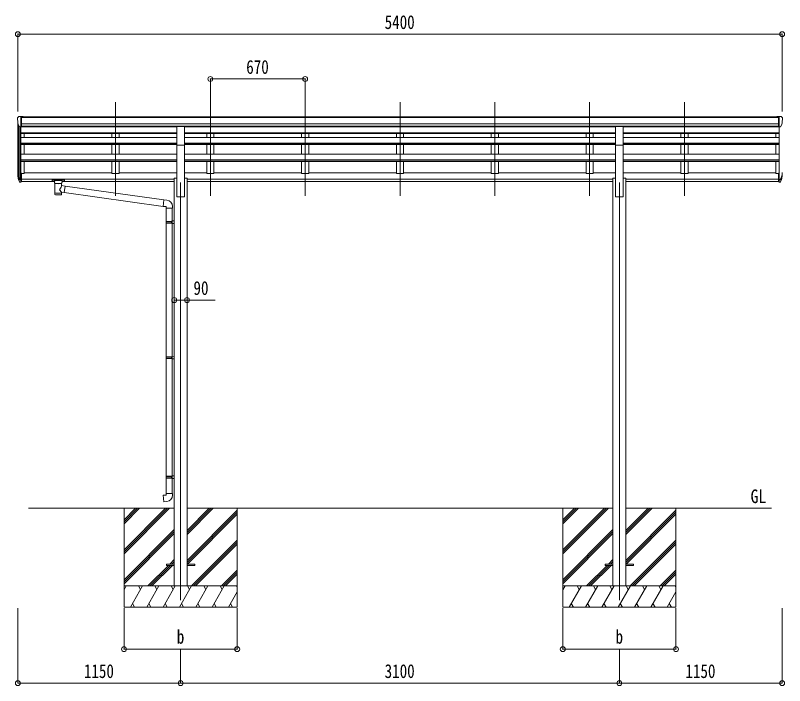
# Model space of a CAD drawing. Units: millimetres at full size. Extents: x -9783 to 33612, y -6828 to 11398.
# Drawn here: x 21190 to 26625, y -3952 to 783 of the extents above; entities that cross this region are included whole.
import ezdxf
from ezdxf.enums import TextEntityAlignment as Align

# ---------------------------------------------------------------- set-up
doc = ezdxf.new("R2010")
doc.units = ezdxf.units.MM
doc.header["$LTSCALE"] = 35
doc.header["$PDMODE"] = 32
doc.header["$PDSIZE"] = 35
for name, color, linetype, lineweight in [('0-0_0', 7, 'Continuous', 9), ('0-1_本体', 4, 'Continuous', 9), ('0-2_部品', 7, 'Continuous', 9), ('0-8_PARTS2', 6, 'Continuous', 9), ('0-A_寸法', 6, 'Continuous', 9)]:
    doc.layers.add(name, color=color, linetype=linetype, lineweight=lineweight)
doc.styles.add('ＭＳ ゴシック', font='')
doc.styles.get('ＭＳ ゴシック').set_extended_font_data('MS Gothic')

msp = doc.modelspace()

# ---------------------------------------------------------------- linework, layer by layer
at = {"layer": '0-0_0'}
for p, q in [((21281.61, -2698.21), (22312.41, -2698.21)), ((21957.61, -2698.21), (21957.61, -3398.21)), ((21957.61, -2992.38), (22251.79, -2698.21)), ((21957.61, -3006.52), (22265.93, -2698.21)), ((21957.61, -3020.67), (22280.07, -2698.21)), ((21957.61, -2808.54), (22067.94, -2698.21)), ((21957.61, -2794.39), (22053.8, -2698.21)), ((21957.61, -2780.25), (22039.66, -2698.21)), ((22402.81, -2883.84), (22588.44, -2698.21)), ((22402.81, -2869.69), (22574.3, -2698.21)), ((22402.81, -2855.55), (22560.16, -2698.21)), ((22402.81, -2698.21), (25412.41, -2698.21)), ((22402.81, -3067.68), (22757.61, -2712.89)), ((22757.61, -2698.21), (22757.61, -3398.21)), ((25057.61, -2698.21), (25057.61, -3398.21)), ((25057.61, -2992.38), (25351.79, -2698.21)), ((25057.61, -3006.52), (25365.93, -2698.21)), ((25057.61, -3020.67), (25380.07, -2698.21)), ((25057.61, -2808.54), (25167.94, -2698.21)), ((25057.61, -2794.39), (25153.8, -2698.21)), ((25057.61, -2780.25), (25139.66, -2698.21)), ((25502.81, -2698.21), (26533.61, -2698.21)), ((25502.81, -2883.84), (25688.44, -2698.21)), ((25502.81, -2869.69), (25674.3, -2698.21)), ((25502.81, -2855.55), (25660.16, -2698.21)), ((25502.81, -3067.68), (25857.61, -2712.89)), ((25857.61, -2698.21), (25857.61, -3398.21)), ((22402.81, -3081.82), (22757.61, -2727.03)), ((22405.07, -3093.71), (22757.61, -2741.17)), ((25502.81, -3081.82), (25857.61, -2727.03)), ((25505.07, -3093.71), (25857.61, -2741.17)), ((21957.61, -3204.51), (22312.41, -2849.72)), ((21957.61, -3218.66), (22312.41, -2863.86)), ((21957.61, -3232.8), (22312.41, -2878)), ((25057.61, -3204.51), (25412.41, -2849.72)), ((25057.61, -3218.66), (25412.41, -2863.86)), ((25057.61, -3232.8), (25412.41, -2878)), ((22434.42, -3248.21), (22757.61, -2925.02)), ((25534.42, -3248.21), (25857.61, -2925.02)), ((22448.56, -3248.21), (22757.61, -2939.16)), ((22462.7, -3248.21), (22757.61, -2953.3)), ((25548.56, -3248.21), (25857.61, -2939.16)), ((25562.7, -3248.21), (25857.61, -2953.3)), ((22280.55, -3093.71), (22312.41, -3061.85)), ((22294.69, -3093.71), (22312.41, -3075.99)), ((22308.83, -3093.71), (22312.41, -3090.13)), ((25380.55, -3093.71), (25412.41, -3061.85)), ((25394.69, -3093.71), (25412.41, -3075.99)), ((25408.83, -3093.71), (25412.41, -3090.13)), ((22126.05, -3248.21), (22271.55, -3102.71)), ((22140.19, -3248.21), (22285.69, -3102.71)), ((22154.33, -3248.21), (22299.83, -3102.71)), ((22646.55, -3248.21), (22757.61, -3137.15)), ((22660.69, -3248.21), (22757.61, -3151.29)), ((25226.05, -3248.21), (25371.55, -3102.71)), ((25240.19, -3248.21), (25385.69, -3102.71)), ((25254.33, -3248.21), (25399.83, -3102.71)), ((25746.55, -3248.21), (25857.61, -3137.15)), ((25760.69, -3248.21), (25857.61, -3151.29)), ((22674.83, -3248.21), (22757.61, -3165.43)), ((25774.83, -3248.21), (25857.61, -3165.43)), ((22757.61, -3248.21), (21957.61, -3248.21)), ((21957.61, -3275.71), (21973.49, -3248.21)), ((22002.35, -3398.21), (22088.96, -3248.21)), ((22073.96, -3274.19), (22058.96, -3248.2)), ((22117.83, -3398.2), (22204.43, -3248.21)), ((22189.43, -3274.19), (22174.42, -3248.21)), ((22233.29, -3398.21), (22319.9, -3248.21)), ((22304.9, -3274.19), (22289.9, -3248.21)), ((22348.76, -3398.21), (22435.37, -3248.21)), ((22420.37, -3274.19), (22405.37, -3248.2)), ((22464.24, -3398.21), (22550.84, -3248.21)), ((22535.84, -3274.19), (22520.84, -3248.21)), ((22579.71, -3398.21), (22666.31, -3248.21)), ((22636.31, -3248.21), (22651.31, -3274.19)), ((22751.78, -3248.21), (22757.61, -3258.31)), ((25857.61, -3248.21), (25057.61, -3248.21)), ((25057.61, -3275.71), (25073.49, -3248.21)), ((25102.35, -3398.21), (25188.96, -3248.21)), ((25173.96, -3274.19), (25158.96, -3248.2)), ((25217.83, -3398.2), (25304.43, -3248.21)), ((25289.43, -3274.19), (25274.42, -3248.21)), ((25333.29, -3398.21), (25419.9, -3248.21)), ((25404.9, -3274.19), (25389.9, -3248.21)), ((25448.76, -3398.21), (25535.37, -3248.21)), ((25520.37, -3274.19), (25505.37, -3248.2)), ((25564.24, -3398.21), (25650.84, -3248.21)), ((25635.84, -3274.19), (25620.84, -3248.21)), ((25679.71, -3398.21), (25766.31, -3248.21)), ((25736.31, -3248.21), (25751.31, -3274.19)), ((25851.78, -3248.21), (25857.61, -3258.31)), ((22695.18, -3398.21), (22757.61, -3290.07)), ((25795.18, -3398.21), (25857.61, -3290.07)), ((21957.61, -3398.21), (22757.61, -3398.21)), ((22017.35, -3372.23), (22032.35, -3398.21)), ((22132.82, -3372.23), (22147.82, -3398.2)), ((22248.29, -3372.22), (22263.29, -3398.21)), ((22363.76, -3372.23), (22378.76, -3398.21)), ((22479.23, -3372.23), (22494.23, -3398.21)), ((22594.7, -3372.23), (22609.7, -3398.21)), ((22710.17, -3372.23), (22725.17, -3398.21)), ((25057.61, -3398.21), (25857.61, -3398.21)), ((25117.35, -3372.23), (25132.35, -3398.21)), ((25232.82, -3372.23), (25247.82, -3398.2)), ((25348.29, -3372.22), (25363.29, -3398.21)), ((25463.76, -3372.23), (25478.76, -3398.21)), ((25579.23, -3372.23), (25594.23, -3398.21)), ((25694.7, -3372.23), (25709.7, -3398.21)), ((25810.17, -3372.23), (25825.17, -3398.21))]:
    msp.add_line(p, q, dxfattribs=at)
at = {"layer": '0-1_本体'}
for p, q in [((21234.11, 65.92), (26581.11, 65.92)), ((21234.11, 60.57), (26581.11, 60.57)), ((21207.61, -335.08), (21207.61, 29.16)), ((21211.89, 10.36), (21211.89, -359.35)), ((21234.11, 17.04), (26581.11, 17.03)), ((21221.61, -4.99), (21221.61, -377.35)), ((21227.61, -5.47), (22330.11, -5.47)), ((21227.61, -5.47), (21227.61, -332.91)), ((21227.61, -47.67), (22330.11, -47.67)), ((21227.61, -49.06), (22330.11, -49.06)), ((21227.61, -52.75), (22330.11, -52.75)), ((21234.11, -0.63), (26581.11, -0.63)), ((22330.11, -3.01), (21234.11, -3.01)), ((21252.61, -80), (21252.61, -52.75)), ((21872.61, -3.01), (21872.61, -5.47)), ((21872.61, -52.75), (21872.61, -80)), ((21922.61, -3.01), (21922.61, -5.47)), ((21922.61, -52.75), (21922.61, -80)), ((25430.11, -5.47), (22385.11, -5.47)), ((25430.11, -47.67), (22385.11, -47.67)), ((25430.11, -49.06), (22385.11, -49.06)), ((25430.11, -52.75), (22385.11, -52.75)), ((22542.61, -3.01), (22542.61, -5.47)), ((22542.61, -52.75), (22542.61, -80)), ((22592.61, -3.01), (22592.61, -5.47)), ((22592.61, -52.75), (22592.61, -80)), ((23212.61, -3.01), (23212.61, -5.47)), ((23212.61, -52.75), (23212.61, -80)), ((23262.61, -3.01), (23262.61, -5.47)), ((23262.61, -52.75), (23262.61, -80)), ((23882.61, -3.01), (23882.61, -5.47)), ((23882.61, -52.75), (23882.61, -80)), ((23932.61, -3.01), (23932.61, -5.47)), ((23932.61, -52.75), (23932.61, -80)), ((24552.61, -3.01), (24552.61, -5.47)), ((24552.61, -52.75), (24552.61, -80)), ((24602.61, -3.01), (24602.61, -5.47)), ((24602.61, -52.75), (24602.61, -80)), ((25222.61, -3.01), (25222.61, -5.47)), ((25222.61, -52.75), (25222.61, -80)), ((25272.61, -3.01), (25272.61, -5.47)), ((25272.61, -52.75), (25272.61, -80)), ((25485.11, -3.13), (26581.11, -3.13)), ((25485.11, -5.47), (26587.61, -5.47)), ((25485.11, -47.67), (26587.61, -47.67)), ((25485.11, -49.06), (26587.61, -49.06)), ((25485.11, -52.75), (26587.61, -52.75)), ((25892.61, -3.01), (25892.61, -5.47)), ((25892.61, -52.75), (25892.61, -80)), ((25942.61, -3.01), (25942.61, -5.47)), ((25942.61, -52.75), (25942.61, -80)), ((26562.61, -80), (26562.61, -52.75)), ((26587.61, -5.47), (26587.61, -332.91)), ((21227.61, -80), (22330.11, -80)), ((25430.11, -80), (22385.11, -80)), ((25485.11, -80), (26587.61, -80)), ((21227.61, -120.73), (22330.11, -120.73)), ((21227.61, -122.21), (22330.11, -122.21)), ((21227.61, -129.02), (22330.11, -129.02)), ((21252.61, -198.51), (21252.61, -129.02)), ((21872.61, -129.02), (21872.61, -198.51)), ((21922.61, -129.02), (21922.61, -198.51)), ((22330.11, -498.21), (22330.11, -134.26)), ((25430.11, -120.73), (22385.11, -120.73)), ((25430.11, -122.21), (22385.11, -122.21)), ((25430.11, -129.02), (22385.11, -129.02)), ((22385.11, -498.21), (22385.11, -134.26)), ((22542.61, -129.02), (22542.61, -198.51)), ((22592.61, -129.02), (22592.61, -198.51)), ((23212.61, -129.02), (23212.61, -198.51)), ((23262.61, -129.02), (23262.61, -198.51)), ((23882.61, -129.02), (23882.61, -198.51)), ((23932.61, -129.02), (23932.61, -198.51)), ((24552.61, -129.02), (24552.61, -198.51)), ((24602.61, -129.02), (24602.61, -198.51)), ((25222.61, -129.02), (25222.61, -198.51)), ((25272.61, -129.02), (25272.61, -198.51)), ((25430.11, -498.21), (25430.11, -134.26)), ((25485.11, -120.73), (26587.61, -120.73)), ((25485.11, -122.21), (26587.61, -122.21)), ((25485.11, -129.02), (26587.61, -129.02)), ((25485.11, -498.21), (25485.11, -134.26)), ((25892.61, -129.02), (25892.61, -198.51)), ((25942.61, -129.02), (25942.61, -198.51)), ((26562.61, -198.51), (26562.61, -129.02)), ((21227.61, -198.51), (22330.11, -198.51)), ((25430.11, -198.51), (22385.11, -198.51)), ((25485.11, -198.51), (26587.61, -198.51)), ((21227.61, -237.82), (22330.11, -237.82)), ((21227.61, -239.31), (22330.11, -239.31)), ((21227.61, -248.78), (22330.11, -248.78)), ((21252.61, -333.74), (21252.61, -248.78)), ((21872.61, -248.78), (21872.61, -333.74)), ((25430.11, -237.82), (22385.11, -237.82)), ((25430.11, -239.31), (22385.11, -239.31)), ((25430.11, -248.78), (22385.11, -248.78)), ((22542.61, -248.78), (22542.61, -333.74)), ((23212.61, -248.78), (23212.61, -333.74)), ((23882.61, -248.78), (23882.61, -333.74)), ((24552.61, -248.78), (24552.61, -333.74)), ((25222.61, -248.78), (25222.61, -333.74)), ((25485.11, -237.82), (26587.61, -237.82)), ((25485.11, -239.31), (26587.61, -239.31)), ((25485.11, -248.78), (26587.61, -248.78)), ((25892.61, -248.78), (25892.61, -333.74)), ((26562.61, -333.74), (26562.61, -248.78)), ((21234.11, -333.74), (21252.61, -333.74)), ((21234.11, -373.24), (22312.41, -373.24)), ((21234.11, -374.62), (22312.41, -374.62)), ((21252.61, -328.94), (21872.61, -328.94)), ((21922.61, -328.94), (22330.11, -328.94)), ((22312.41, -368.21), (22312.41, -3248.21)), ((22312.41, -368.21), (22330.11, -368.21)), ((22385.11, -328.94), (22542.61, -328.94)), ((22385.11, -368.21), (22402.81, -368.21)), ((22402.81, -368.21), (22402.81, -3248.21)), ((22402.81, -373.24), (25412.41, -373.24)), ((22402.81, -374.62), (25412.41, -374.62)), ((22592.61, -328.94), (23212.61, -328.94)), ((23262.61, -328.94), (23882.61, -328.94)), ((23932.61, -328.94), (24552.61, -328.94)), ((24602.61, -328.94), (25222.61, -328.94)), ((25272.61, -328.94), (25430.11, -328.94)), ((25412.41, -368.21), (25412.41, -3248.21)), ((25412.41, -368.21), (25430.11, -368.21)), ((25485.11, -328.94), (25892.61, -328.94)), ((25485.11, -368.21), (25502.81, -368.21)), ((25502.81, -368.21), (25502.81, -3248.21)), ((25502.81, -373.24), (26581.11, -373.24)), ((25502.81, -374.62), (26581.11, -374.62)), ((25942.61, -328.94), (26562.61, -328.94)), ((26581.11, -333.74), (26562.61, -333.74)), ((21234.11, -391.8), (21465.61, -391.8)), ((21519.61, -391.8), (22312.41, -391.8)), ((22402.81, -391.8), (25412.41, -391.8)), ((25502.81, -391.8), (26581.11, -391.8)), ((22330.11, -498.21), (22385.11, -498.21)), ((25430.11, -498.21), (25485.11, -498.21))]:
    msp.add_line(p, q, dxfattribs=at)
for points in [[(22385.11, -3.01), (25247.61, -3.13), (25430.11, -3.13)], [(21922.61, -248.78), (21922.61, -333.74), (21872.61, -333.74)], [(22592.61, -248.78), (22592.61, -333.74), (22542.61, -333.74)], [(23262.61, -248.78), (23262.61, -333.74), (23212.61, -333.74)], [(23932.61, -248.78), (23932.61, -333.74), (23882.61, -333.74)], [(24602.61, -248.78), (24602.61, -333.74), (24552.61, -333.74)], [(25272.61, -248.78), (25272.61, -333.74), (25222.61, -333.74)], [(25942.61, -248.78), (25942.61, -333.74), (25892.61, -333.74)]]:
    msp.add_lwpolyline(points, dxfattribs=at)
at = {"layer": '0-2_部品'}
for p, q in [((21205.61, 58.15), (21205.61, 57.52)), ((21212.52, 66.95), (21208.45, 61.14)), ((21215.61, 67.52), (21213.28, 67.38)), ((21215.61, 67.52), (21234.11, 67.52)), ((21227.61, -5.47), (21227.61, 67.52)), ((21234.11, 67.52), (21244.11, 67.43)), ((21234.11, -4.47), (21234.11, 67.52)), ((21244.11, 65.92), (21244.11, 67.43)), ((26581.11, 67.52), (26571.11, 67.43)), ((26571.11, 65.92), (26571.11, 67.43)), ((26581.11, -4.47), (26581.11, 67.52)), ((26599.61, 67.52), (26581.11, 67.52)), ((26587.61, -5.47), (26587.61, 67.52)), ((26599.61, 67.52), (26601.94, 67.38)), ((26602.7, 66.95), (26606.77, 61.14)), ((26609.61, 58.15), (26609.61, 57.52)), ((21219.98, -3.65), (21210.71, 12.41)), ((26595.23, -3.65), (26604.51, 12.41)), ((21227.61, -5.47), (21222.4, -5.15)), ((21234.11, -4.47), (21227.61, -4.47)), ((22330.11, -2.35), (22385.11, -2.35)), ((22330.11, -134.42), (22330.11, -2.35)), ((22385.11, -134.42), (22385.11, -2.35)), ((25430.11, -2.35), (25485.11, -2.35)), ((25430.11, -134.42), (25430.11, -2.35)), ((25485.11, -134.42), (25485.11, -2.35)), ((26581.11, -4.47), (26587.61, -4.47)), ((26587.61, -5.47), (26592.82, -5.15)), ((22330.11, -134.42), (22385.11, -134.42)), ((25430.11, -134.42), (25485.11, -134.42)), ((21210, -358.95), (21220.17, -378.12)), ((21221.18, -376.87), (21211.42, -358.46)), ((21212.59, -375.81), (21220.17, -393.29)), ((21227.61, -377.62), (21222.47, -377.62)), ((21227.61, -379.62), (21222.76, -379.62)), ((21227.61, -332.91), (21227.61, -394.79)), ((21234.11, -332.91), (21227.61, -332.91)), ((21234.11, -371.22), (21227.61, -371.22)), ((21234.11, -376.62), (21227.61, -376.62)), ((21234.11, -332.91), (21234.11, -393.97)), ((21449.11, -379.69), (21449.11, -390.44)), ((21449.11, -379.88), (21449.11, -381.42)), ((21451.11, -379.02), (21534.11, -379.02)), ((21536.11, -379.69), (21536.11, -390.44)), ((26581.11, -332.91), (26581.11, -393.97)), ((26581.11, -332.91), (26587.61, -332.91)), ((26581.11, -371.22), (26587.61, -371.22)), ((26581.11, -376.62), (26587.61, -376.62)), ((26587.61, -332.91), (26587.61, -394.79)), ((26587.61, -377.62), (26592.74, -377.62)), ((26587.61, -379.62), (26592.45, -379.62)), ((26594.04, -376.87), (26603.8, -358.46)), ((26605.22, -358.95), (26595.05, -378.12)), ((26602.63, -375.81), (26595.05, -393.29)), ((21227.61, -394.79), (21222.76, -394.79)), ((21234.11, -393.97), (21227.61, -393.97)), ((21451.11, -381.2), (21534.11, -381.2)), ((21451.11, -391.11), (21465.61, -391.11)), ((21465.61, -397.92), (21465.61, -387.64)), ((21469.71, -402.42), (21469.69, -482.71)), ((21515.51, -419.99), (21515.51, -402.41)), ((21540.73, -423.9), (21515.51, -419.98)), ((21519.61, -397.92), (21519.61, -387.64)), ((21519.61, -391.11), (21534.11, -391.11)), ((21540.73, -423.9), (21533.71, -469.16)), ((21540.73, -423.9), (22238.69, -520.69)), ((26581.11, -393.97), (26587.61, -393.97)), ((26587.61, -394.79), (26592.45, -394.79)), ((21515.53, -482.71), (21515.51, -466.08)), ((21515.51, -466.33), (21533.71, -469.16)), ((22234.68, -566.52), (21533.71, -469.16)), ((22259.53, -522.52), (22238.69, -520.69)), ((22254.61, -578.26), (22300.61, -578.26)), ((22256.61, -578.26), (22256.61, -672.26)), ((22298.61, -578.26), (22298.61, -669.7)), ((22300.61, -578.26), (22300.61, -567.35)), ((22254.61, -674.26), (22255.61, -672.26)), ((22254.61, -674.26), (22298.61, -674.26)), ((22254.61, -674.26), (22254.61, -682.26)), ((22254.61, -682.26), (22298.61, -682.26)), ((22254.61, -682.26), (22255.61, -684.26)), ((22255.61, -672.26), (22298.61, -672.26)), ((22255.61, -684.26), (22298.61, -684.26)), ((22256.61, -684.26), (22256.61, -1628.45)), ((22294.13, -674.26), (22293.7, -672.26)), ((22296.61, -669.76), (22312.61, -669.29)), ((22296.61, -671.76), (22296.61, -669.76)), ((22296.61, -671.76), (22298.61, -671.76)), ((22296.61, -686.76), (22296.61, -684.76)), ((22296.61, -686.76), (22312.61, -687.23)), ((22298.61, -686.82), (22298.61, -1625.89)), ((22312.61, -669.29), (22312.61, -687.23)), ((22254.61, -1630.45), (22255.61, -1628.45)), ((22254.61, -1630.45), (22298.61, -1630.45)), ((22254.61, -1630.45), (22254.61, -1638.45)), ((22255.61, -1628.45), (22298.61, -1628.45)), ((22294.13, -1630.45), (22293.7, -1628.45)), ((22296.61, -1625.95), (22312.61, -1625.48)), ((22296.61, -1627.95), (22296.61, -1625.95)), ((22296.61, -1627.95), (22298.61, -1627.95)), ((22312.61, -1625.48), (22312.61, -1643.42)), ((22254.61, -1638.45), (22298.61, -1638.45)), ((22254.61, -1638.45), (22255.61, -1640.45)), ((22255.61, -1640.45), (22298.61, -1640.45)), ((22256.61, -1640.45), (22256.61, -2473.61)), ((22296.61, -1642.95), (22296.61, -1640.95)), ((22296.61, -1642.95), (22312.61, -1643.42)), ((22298.61, -1643.01), (22298.61, -2471.05)), ((22254.61, -2475.61), (22255.61, -2473.61)), ((22254.61, -2475.61), (22298.61, -2475.61)), ((22254.61, -2475.61), (22254.61, -2483.61)), ((22254.61, -2483.61), (22298.61, -2483.61)), ((22254.61, -2483.61), (22255.61, -2485.61)), ((22255.61, -2473.61), (22298.61, -2473.61)), ((22255.61, -2485.61), (22298.61, -2485.61)), ((22256.61, -2485.61), (22256.61, -2595.61)), ((22294.13, -2475.61), (22293.7, -2473.61)), ((22296.61, -2471.11), (22312.61, -2470.64)), ((22296.61, -2473.11), (22296.61, -2471.11)), ((22296.61, -2473.11), (22298.61, -2473.11)), ((22296.61, -2488.11), (22296.61, -2486.11)), ((22296.61, -2488.11), (22312.61, -2488.58)), ((22298.61, -2488.17), (22298.61, -2595.61)), ((22312.61, -2470.64), (22312.61, -2488.58)), ((22254.61, -2595.61), (22300.61, -2595.61)), ((22254.61, -2605.61), (22254.61, -2595.61)), ((22300.61, -2595.61), (22300.61, -2606.53))]:
    msp.add_line(p, q, dxfattribs=at)
at = {"layer": '0-2_部品', "color": 4}
for p, q in [((22257.81, -3093.71), (22257.81, -3102.71)), ((22312.61, -3093.71), (22257.81, -3093.71)), ((22457.41, -3093.71), (22402.61, -3093.71)), ((25357.61, -3093.71), (25357.61, -3102.71)), ((25412.41, -3093.71), (25357.61, -3093.71)), ((25557.21, -3093.71), (25502.41, -3093.71)), ((22312.61, -3102.71), (22257.81, -3102.71)), ((25412.41, -3102.71), (25357.61, -3102.71))]:
    msp.add_line(p, q, dxfattribs=at)
at = {"layer": '0-2_部品'}
for points in [[(21449.11, -379.69), (21449.15, -379.49), (21449.23, -379.35), (21449.33, -379.26), (21449.43, -379.2), (21449.55, -379.15), (21449.84, -379.09), (21450.33, -379.04), (21450.87, -379.02), (21451.11, -379.02)], [(21534.11, -379.02), (21534.46, -379.03), (21534.99, -379.05), (21535.44, -379.1), (21535.74, -379.18), (21535.91, -379.28), (21536.03, -379.42), (21536.1, -379.6), (21536.11, -379.69)], [(21449.11, -390.44), (21449.15, -390.64), (21449.23, -390.78), (21449.33, -390.87), (21449.43, -390.93), (21449.55, -390.98), (21449.84, -391.04), (21450.33, -391.09), (21450.87, -391.11), (21451.11, -391.11)], [(21465.65, -397.86), (21465.62, -398.22), (21465.87, -399.17), (21466.39, -400.06), (21467.19, -400.9), (21468.31, -401.69), (21469.71, -402.42)], [(21515.51, -402.41), (21515.74, -402.31), (21517.1, -401.58), (21518.21, -400.73), (21518.97, -399.86), (21519.43, -398.96), (21519.6, -398.08)], [(21534.11, -391.11), (21534.46, -391.1), (21534.99, -391.08), (21535.44, -391.03), (21535.74, -390.95), (21535.91, -390.85), (21536.03, -390.71), (21536.1, -390.53), (21536.11, -390.44)], [(22238.69, -520.69), (22234.68, -566.52), (22254.61, -568.26), (22254.61, -578.26)], [(22294.13, -674.26), (22294.13, -682.26), (22293.7, -684.26)], [(22296.61, -684.76), (22298.61, -684.76), (22298.61, -671.76)], [(22294.13, -1630.45), (22294.13, -1638.45), (22293.7, -1640.45)], [(22296.61, -1640.95), (22298.61, -1640.95), (22298.61, -1627.95)], [(22294.13, -2475.61), (22294.13, -2483.61), (22293.7, -2485.61)], [(22296.61, -2486.11), (22298.61, -2486.11), (22298.61, -2473.11)], [(22259.53, -2651.36), (22238.69, -2653.18), (22234.68, -2607.35), (22254.61, -2605.61)]]:
    msp.add_lwpolyline(points, dxfattribs=at)
at = {"layer": '0-2_部品', "color": 4}
for points in [[(22457.41, -3093.71), (22457.41, -3102.71), (22402.61, -3102.71)], [(25557.21, -3093.71), (25557.21, -3102.71), (25502.41, -3102.71)]]:
    msp.add_lwpolyline(points, dxfattribs=at)
at = {"layer": '0-2_部品'}
for centre, radius, start, end in [((21208.61, 58.15), 3, 93, 180), ((21407.61, 57.52), 202, 180, 192.90261), ((21213.34, 66.38), 1, 93.5, 145), ((26601.88, 66.38), 1, 35, 86.5), ((26407.61, 57.52), 202, 347.09739, 0), ((26606.61, 58.15), 3, 0, 87), ((21222.58, -2.15), 3, 210, 266.5), ((26592.63, -2.15), 3, 273.5, 330), ((21296.27, -336.78), 89.07, 174.49576, 194.41188), ((21295.56, -332.5), 88.05, 177.22392, 197.21071), ((21340.83, -339.73), 133.22, 183.27987, 195.71302), ((21222.76, -376.62), 3, 210, 270), ((21222.47, -376.12), 1.5, 210, 270), ((26592.45, -376.62), 3, 270, 330), ((26592.74, -376.12), 1.5, 270, 330), ((26474.39, -339.73), 133.22, 344.28698, 356.72013), ((26519.66, -332.5), 88.05, 342.78929, 2.77608), ((26518.95, -336.78), 89.07, 345.58812, 5.50424), ((21222.76, -391.79), 3, 210, 270), ((26592.45, -391.79), 3, 270, 330), ((22255.61, -567.35), 45, 0, 85), ((22255.61, -2606.53), 45, 275, 0)]:
    msp.add_arc(centre, radius, start, end, dxfattribs=at)
for centre, major_axis, ratio, start_param, end_param in [((21451.11, -381.42), (2, 0), 0.109601, 1.5707963, 3.1415927), ((21492.61, -387.64), (27, 0), 0.122176, 6.2831853, 9.424778), ((21492.62, -402.87), (-22.91, 0.42), 0.072511, 0.0008029, 1.5715993), ((21492.62, -404.49), (-22.91, 0.42), 0.072511, 0.0008029, 1.5715993), ((21492.6, -402.87), (22.92, 0.42), 0.07247, 4.71158, 6.2823764), ((21492.6, -404.49), (22.92, 0.42), 0.07247, 4.71158, 6.2823764), ((21492.61, -446.53), (-22.81, -26.62), 0.234429, 1.6855472, 3.1268519), ((21503.61, -397.92), (16, 0), 0.361356, 6.2636979, 6.2831853), ((21534.11, -381.42), (2, 0), 0.109601, 0, 1.5707963), ((21492.61, -482.71), (22.92, 0), 0.101955, 3.1415499, 6.2833984), ((21492.61, -470.27), (22.91, 0), 0.122865, 3.1415927, 6.2831853), ((21495.16, -443.89), (20.32, -22.25), 0.045535, 0.0389954, 1.3075346)]:
    msp.add_ellipse(centre, major_axis=major_axis, ratio=ratio, start_param=start_param, end_param=end_param, dxfattribs=at)
at = {"layer": '0-8_PARTS2', "color": 2}
for p, q in [((21897.61, -492), (21897.61, 170.52)), ((22567.61, -492), (22567.61, 170.52)), ((23237.61, -492), (23237.61, 170.52)), ((23907.61, -492), (23907.61, 170.52)), ((24577.61, -492), (24577.61, 170.52)), ((25247.61, -492), (25247.61, 170.52)), ((25917.61, -492), (25917.61, 170.52)), ((22357.61, -398.21), (22357.61, -3348.21)), ((25457.61, -398.21), (25457.61, -3348.21))]:
    msp.add_line(p, q, dxfattribs=at)
at = {"layer": '0-A_寸法'}
for p, q in [((21207.61, 650.15), (21207.61, 104.53)), ((21207.61, 650.15), (26607.61, 650.15)), ((26607.61, 650.15), (26607.61, 104.53)), ((22567.61, 333.53), (22567.61, 104.53)), ((22567.61, 333.53), (23237.61, 333.53)), ((23237.61, 333.53), (23237.61, 104.53)), ((22312.61, -1228.39), (22402.61, -1228.39)), ((22402.61, -1228.39), (22602.61, -1228.39)), ((21207.61, -3934.57), (21207.61, -3405.62)), ((21957.61, -3694.59), (21957.61, -3405.62)), ((22757.61, -3694.59), (22757.61, -3405.62)), ((25057.61, -3694.59), (25057.61, -3405.62)), ((25857.61, -3694.59), (25857.61, -3405.62)), ((26607.61, -3934.57), (26607.61, -3405.62)), ((21957.61, -3694.59), (22757.61, -3694.59)), ((22357.61, -3934.57), (22357.61, -3694.59)), ((25057.61, -3694.59), (25857.61, -3694.59)), ((25457.61, -3934.57), (25457.61, -3694.59)), ((21207.61, -3934.57), (22357.61, -3934.57)), ((22357.61, -3934.57), (25457.61, -3934.57)), ((25457.61, -3934.57), (26607.61, -3934.57))]:
    msp.add_line(p, q, dxfattribs=at)
for p in [(21207.61, 650.15), (26607.61, 650.15), (22567.61, 333.53), (23237.61, 333.53), (22312.61, -1228.39), (22402.61, -1228.39), (21957.61, -3694.59), (22757.61, -3694.59), (25057.61, -3694.59), (25857.61, -3694.59), (21207.61, -3934.57), (22357.61, -3934.57), (25457.61, -3934.57), (26607.61, -3934.57)]:
    msp.add_point(p, dxfattribs=at)

# ---------------------------------------------------------------- texts
at = {"layer": '0-0_0', "style": 'ＭＳ ゴシック', "width": 0.85}
msp.add_text('GL', height=96.22, dxfattribs=at).set_placement((26384.71, -2691.27), align=Align.BOTTOM_LEFT)
at = {"layer": '0-A_寸法', "color": 7, "style": 'ＭＳ ゴシック', "width": 0.8}
for s, p in [('5400', (23799.11, 657.15)), ('670', (22821.23, 340.53)), ('90', (22448.36, -1221.39)), ('b', (22330.48, -3685.09)), ('b', (25430.48, -3685.09)), ('1150', (21674.11, -3927.57)), ('3100', (23799.11, -3927.57)), ('1150', (25924.11, -3927.57))]:
    msp.add_text(s, height=97.51, dxfattribs=at).set_placement(p, align=Align.BOTTOM_LEFT)

doc.saveas('drawing.dxf')
